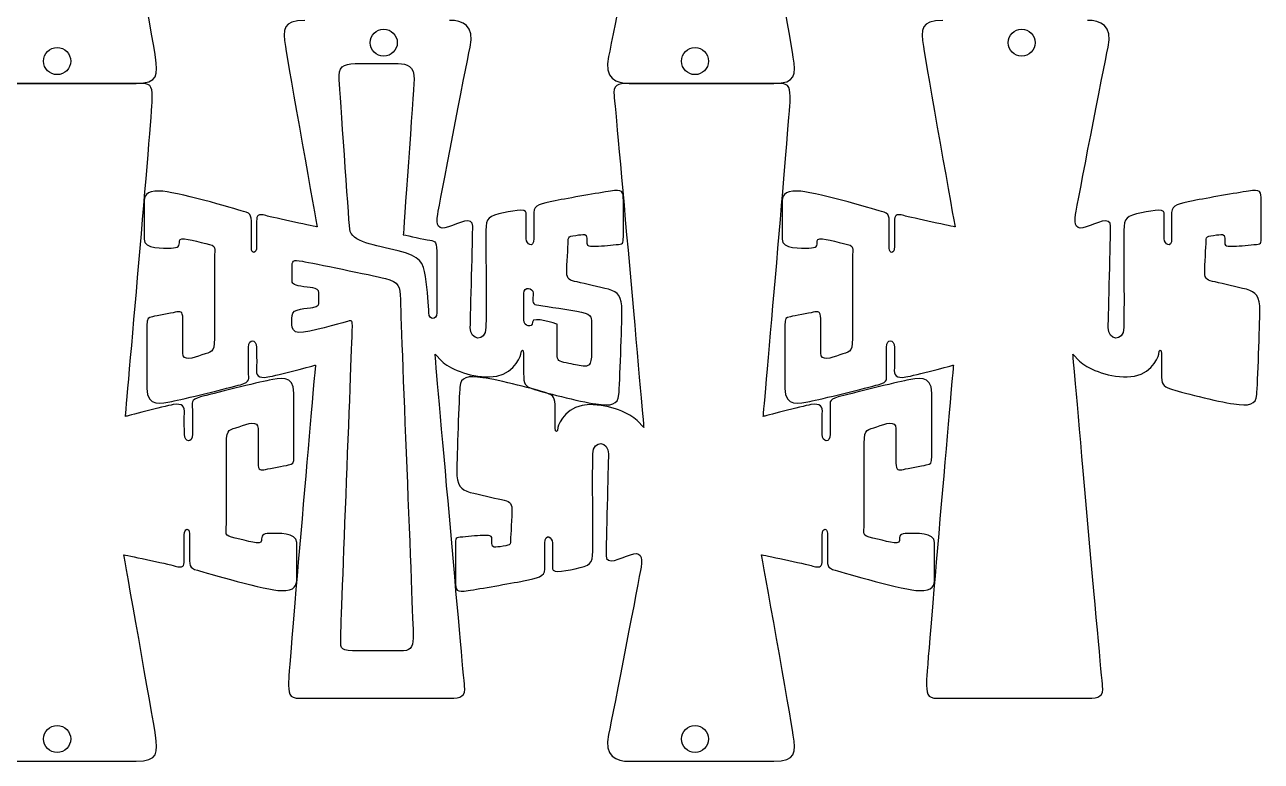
# Model space of a CAD drawing. Extents: x 0 to 3293, y 160 to 1701.
# Drawn here: x 1949 to 3293, y 160 to 960 of the extents above; entities that cross this region are included whole.
import ezdxf

# ---------------------------------------------------------------- set-up
doc = ezdxf.new("R2010")
doc.units = 0
doc.layers.add('H0110_Printing_Least_9', color=7, linetype='CONTINUOUS')

msp = doc.modelspace()

# ---------------------------------------------------------------- linework, layer by layer
at = {"layer": 'H0110_Printing_Least_9', "color": 1}
for points in [[(2339.266242, 955.211376)], [(3032.291424, 955.211376)], [(1984.49225, 905.750877)], [(2677.429833, 905.750877)], [(2585.705235, 779.374381)], [(3278.729418, 779.374381)], [(2548.926236, 648.909384)], [(2430.990839, 345.579991)], [(2360.684241, 280.327393)], [(1984.49225, 169.742996)], [(2677.429833, 169.742996)]]:
    msp.add_lwpolyline(points, close=True, dxfattribs=at)
for points in [[(2308.105242, 917.679377), (2355.052241, 917.679377)], [(2075.668248, 896.304978), (1912.476252, 896.304978)], [(1913.025252, 896.304878), (2070.242248, 896.304878)], [(2768.605831, 896.304978), (2605.413835, 896.304978)], [(2605.962835, 896.304878), (2763.179831, 896.304878)], [(2078.953248, 765.930381), (2078.953248, 727.143382)], [(2599.579235, 729.788382), (2599.579235, 769.015381)], [(2771.978431, 765.929381), (2771.978431, 727.143382)], [(3292.604418, 729.788382), (3292.604418, 769.015381)], [(2494.089238, 727.584382), (2494.089238, 755.572381)], [(2502.237237, 756.233381), (2502.237237, 727.804382)], [(3187.11442, 727.584382), (3187.11442, 755.572381)], [(3195.26242, 756.233381), (3195.26242, 727.804382)], [(2201.181245, 746.536381), (2201.181245, 718.769382)], [(2894.206428, 746.536381), (2894.206428, 718.769382)], [(2195.455245, 717.226382), (2195.455245, 738.823382)], [(2888.480428, 717.226382), (2888.480428, 738.823382)], [(2396.81324, 713.926382), (2396.81324, 647.009384)], [(2155.373246, 707.089382), (2155.373246, 619.158385)], [(2848.398429, 707.089382), (2848.398429, 619.158385)], [(2239.722244, 683.288383), (2239.722244, 696.511383)], [(2268.792243, 659.046384), (2268.792243, 669.184383)], [(2491.336238, 639.653384), (2491.336238, 668.412383)], [(2082.036248, 633.262384), (2082.036248, 564.945386)], [(2121.017247, 603.511385), (2121.017247, 641.069384)], [(2527.563237, 601.969385), (2527.563237, 634.805384)], [(2565.003236, 636.348384), (2565.003236, 603.732385)], [(2775.061431, 633.262384), (2775.061431, 564.945386)], [(2814.04243, 603.511385), (2814.04243, 641.069384)], [(2192.372245, 582.575385), (2192.372245, 609.682385)], [(2885.397428, 582.575385), (2885.397428, 609.682385)], [(2394.98524, 602.189385), (2402.25224, 594.696385)], [(2491.225238, 602.630385), (2491.225238, 581.694385)], [(3088.010423, 602.189385), (3095.277423, 594.696385)], [(3184.25042, 602.630385), (3184.25042, 581.694385)], [(2241.722244, 491.691988), (2241.722244, 560.008986)], [(2934.659827, 491.691988), (2934.659827, 560.008986)], [(2131.386247, 542.378986), (2131.386247, 515.271987)], [(2525.470837, 522.323987), (2525.470837, 543.259986)], [(2824.323829, 542.378986), (2824.323829, 515.271987)], [(2621.710834, 522.764987), (2614.443835, 530.257987)], [(2202.741245, 521.442987), (2202.741245, 483.884988)], [(2895.678828, 521.442987), (2895.678828, 483.884988)], [(2168.385246, 417.86499), (2168.385246, 505.795987)], [(2861.322828, 417.86499), (2861.322828, 505.795987)], [(2122.577247, 378.417991), (2122.577247, 406.18499)], [(2128.303247, 407.72799), (2128.303247, 386.13099)], [(2815.51483, 378.417991), (2815.51483, 406.18499)], [(2821.240829, 407.72799), (2821.240829, 386.13099)], [(2244.805244, 359.024991), (2244.805244, 397.81099)], [(2417.11684, 395.16599), (2417.11684, 355.938991)], [(2514.458837, 368.720991), (2514.458837, 397.14999)], [(2522.606837, 397.36999), (2522.606837, 369.381991)], [(2937.742827, 359.024991), (2937.742827, 397.81099)], [(2360.684241, 280.327393), (2305.185242, 280.327393)], [(2248.090244, 228.649394), (2411.28124, 228.649394)], [(2941.115426, 228.649394), (3104.307422, 228.649394)], [(1913.025252, 160.296996), (2070.242248, 160.296996)], [(2605.962835, 160.296996), (2763.179831, 160.296996)]]:
    msp.add_lwpolyline(points, dxfattribs=at)
for points in [[(2091.259248, 924.710877), (2088.529248, 943.555876), (2056.868249, 1120.542872), (2056.868249, 1120.542872)], [(2784.19683, 924.710877), (2781.46683, 943.555876), (2749.805831, 1120.542872), (2749.805831, 1120.542872)], [(2618.791835, 1107.159872), (2616.880835, 1095.687873), (2588.766835, 949.564876), (2583.581835, 925.529877)], [(2253.516244, 964.657376), (2229.224244, 964.657376), (2229.770244, 955.097376), (2232.499244, 936.251377)], [(2324.524242, 940.470376), (2324.524242, 948.611376), (2331.124242, 955.211376), (2339.266242, 955.211376)], [(2339.266242, 955.211376), (2347.408241, 955.211376), (2354.008241, 948.611376), (2354.008241, 940.470376)], [(2433.114239, 935.432377), (2438.300239, 959.467376), (2424.926239, 964.657376), (2410.73324, 964.657376)], [(2946.541426, 964.657376), (2922.249427, 964.657376), (2922.794427, 955.097376), (2925.524427, 936.251377)], [(3017.549425, 940.470376), (3017.549425, 948.611376), (3024.149424, 955.211376), (3032.291424, 955.211376)], [(3032.291424, 955.211376), (3040.433424, 955.211376), (3047.033424, 948.611376), (3047.033424, 940.470376)], [(3126.139422, 935.432377), (3131.325422, 959.467376), (3117.951422, 964.657376), (3103.758422, 964.657376)], [(2339.266242, 925.729377), (2331.124242, 925.729377), (2324.524242, 932.329377), (2324.524242, 940.470376)], [(2354.008241, 940.470376), (2354.008241, 932.329377), (2347.408241, 925.729377), (2339.266242, 925.729377)], [(3032.291424, 925.729377), (3024.149424, 925.729377), (3017.549425, 932.329377), (3017.549425, 940.470376)], [(3047.033424, 940.470376), (3047.033424, 932.329377), (3040.433424, 925.729377), (3032.291424, 925.729377)], [(1969.750251, 920.491877), (1969.750251, 928.632877), (1976.350251, 935.232877), (1984.49225, 935.232877)], [(1984.49225, 935.232877), (1992.63425, 935.232877), (1999.23425, 928.632877), (1999.23425, 920.491877)], [(2232.499244, 936.251377), (2235.228244, 917.406377), (2266.890243, 740.419381), (2266.890243, 740.419381)], [(2397.90424, 753.802381), (2399.81524, 765.274381), (2427.928239, 911.397377), (2433.114239, 935.432377)], [(2662.687833, 920.491877), (2662.687833, 928.632877), (2669.287833, 935.232877), (2677.429833, 935.232877)], [(2677.429833, 935.232877), (2685.571833, 935.232877), (2692.171833, 928.632877), (2692.171833, 920.491877)], [(2925.524427, 936.251377), (2928.253427, 917.406377), (2959.915426, 740.419381), (2959.915426, 740.419381)], [(3090.929423, 753.802381), (3092.840423, 765.274381), (3120.953422, 911.397377), (3126.139422, 935.432377)], [(1984.49225, 905.750877), (1976.350251, 905.750877), (1969.750251, 912.350877), (1969.750251, 920.491877)], [(1999.23425, 920.491877), (1999.23425, 912.350877), (1992.63425, 905.750877), (1984.49225, 905.750877)], [(2070.242248, 896.304878), (2094.534248, 896.304878), (2093.988248, 905.864877), (2091.259248, 924.710877)], [(2290.909243, 899.925378), (2289.818243, 914.128377), (2295.004243, 917.679377), (2308.105242, 917.679377)], [(2355.052241, 917.679377), (2364.059241, 917.679377), (2373.066241, 914.948377), (2372.247241, 900.472377)], [(2583.581835, 925.529877), (2578.395836, 901.494877), (2591.769835, 896.304878), (2605.962835, 896.304878)], [(2677.429833, 905.750877), (2669.287833, 905.750877), (2662.687833, 912.350877), (2662.687833, 920.491877)], [(2692.171833, 920.491877), (2692.171833, 912.350877), (2685.571833, 905.750877), (2677.429833, 905.750877)], [(2763.179831, 896.304878), (2787.47183, 896.304878), (2786.92583, 905.864877), (2784.19683, 924.710877)], [(2372.247241, 900.472377), (2371.428241, 885.996378), (2360.511241, 731.952382), (2360.511241, 731.952382)], [(2087.780248, 877.792978), (2087.780248, 890.574978), (2088.221248, 896.304978), (2075.668248, 896.304978)], [(2302.373242, 737.961382), (2301.009242, 751.890381), (2292.001243, 885.723378), (2290.909243, 899.925378)], [(2605.413835, 896.304978), (2593.301835, 896.304978), (2588.235835, 894.100978), (2589.557835, 882.861978)], [(2780.71783, 877.792978), (2780.71783, 890.574978), (2781.15883, 896.304978), (2768.605831, 896.304978)], [(2058.710249, 534.664987), (2058.710249, 534.664987), (2087.780248, 865.010978), (2087.780248, 877.792978)], [(2589.557835, 882.861978), (2590.878835, 871.622978), (2621.710834, 522.764987), (2621.710834, 522.764987)], [(2751.647831, 534.664987), (2751.647831, 534.664987), (2780.71783, 865.010978), (2780.71783, 877.792978)], [(2095.911248, 779.374381), (2080.495248, 779.374381), (2078.953248, 774.304381), (2078.953248, 765.930381)], [(2186.866245, 757.335381), (2177.396246, 760.200381), (2111.327247, 779.374381), (2095.911248, 779.374381)], [(2585.705235, 779.374381), (2572.711236, 777.171381), (2540.998236, 771.880381), (2525.582237, 768.794381)], [(2599.579235, 769.015381), (2599.579235, 778.932381), (2598.698235, 781.57638), (2585.705235, 779.374381)], [(2788.93643, 779.374381), (2773.520431, 779.374381), (2771.978431, 774.304381), (2771.978431, 765.929381)], [(2879.891428, 757.335381), (2870.421428, 760.200381), (2804.35243, 779.374381), (2788.93643, 779.374381)], [(3278.729418, 779.374381), (3265.736418, 777.171381), (3234.023419, 771.880381), (3218.60642, 768.794381)], [(3292.604418, 769.015381), (3292.604418, 778.932381), (3291.723418, 781.57638), (3278.729418, 779.374381)], [(2525.582237, 768.794381), (2510.165237, 765.709381), (2502.237237, 763.946381), (2502.237237, 756.233381)], [(3218.60642, 768.794381), (3203.19042, 765.709381), (3195.26242, 763.946381), (3195.26242, 756.233381)], [(2195.455245, 738.823382), (2195.455245, 752.707381), (2196.336245, 754.470381), (2186.866245, 757.335381)], [(2211.092245, 752.707381), (2202.502245, 755.131381), (2201.181245, 753.148381), (2201.181245, 746.536381)], [(2266.890243, 740.419381), (2266.890243, 740.419381), (2219.681245, 750.283381), (2211.092245, 752.707381)], [(2409.52024, 740.419381), (2398.50824, 736.285382), (2395.99424, 742.331381), (2397.90424, 753.802381)], [(2464.137238, 754.470381), (2450.483239, 751.605381), (2450.262239, 747.418381), (2450.262239, 730.889382)], [(2494.089238, 755.572381), (2494.089238, 761.522381), (2477.791238, 757.335381), (2464.137238, 754.470381)], [(2888.480428, 738.823382), (2888.480428, 752.707381), (2889.361428, 754.470381), (2879.891428, 757.335381)], [(2904.116427, 752.707381), (2895.528428, 755.131381), (2894.206428, 753.148381), (2894.206428, 746.536381)], [(2959.915426, 740.419381), (2959.915426, 740.419381), (2912.706427, 750.283381), (2904.116427, 752.707381)], [(3102.545422, 740.419381), (3091.533423, 736.285382), (3089.019423, 742.331381), (3090.929423, 753.802381)], [(3157.162421, 754.470381), (3143.508421, 751.605381), (3143.287421, 747.418381), (3143.287421, 730.889382)], [(3187.11442, 755.572381), (3187.11442, 761.522381), (3170.816421, 757.335381), (3157.162421, 754.470381)], [(2435.947239, 741.247381), (2435.947239, 752.266381), (2420.531239, 744.553381), (2409.52024, 740.419381)], [(2433.305239, 631.058384), (2433.525239, 644.942384), (2435.947239, 730.228382), (2435.947239, 741.247381)], [(3128.972422, 741.247381), (3128.972422, 752.266381), (3113.556422, 744.553381), (3102.545422, 740.419381)], [(3126.330422, 631.058384), (3126.550422, 644.942384), (3128.972422, 730.228382), (3128.972422, 741.247381)], [(2078.953248, 727.143382), (2078.953248, 715.904382), (2099.875248, 717.446382), (2108.244247, 717.446382)], [(2117.273247, 725.160382), (2117.273247, 730.449382), (2132.909247, 725.160382), (2145.903246, 722.515382)], [(2354.779241, 714.472382), (2329.941242, 720.481382), (2303.738242, 724.031382), (2302.373242, 737.961382)], [(2360.511241, 731.952382), (2360.511241, 731.952382), (2378.252241, 728.128382), (2386.44024, 726.489382)], [(2386.44024, 726.489382), (2394.62924, 724.851382), (2396.81324, 726.489382), (2396.81324, 713.926382)], [(2450.262239, 730.889382), (2450.262239, 714.361382), (2450.703239, 647.146384), (2450.262239, 631.058384)], [(2502.237237, 727.804382), (2502.237237, 716.345382), (2494.089238, 721.634382), (2494.089238, 727.584382)], [(2539.676237, 724.278382), (2539.676237, 728.686382), (2540.117236, 729.788382), (2542.539236, 730.228382)], [(2542.539236, 730.228382), (2544.962236, 730.669382), (2550.688236, 731.991382), (2553.331236, 731.991382)], [(2553.331236, 731.991382), (2555.973236, 731.991382), (2559.937236, 733.975382), (2559.937236, 728.245382)], [(2559.937236, 728.245382), (2559.937236, 722.515382), (2558.396236, 719.430382), (2566.324236, 719.430382)], [(2591.651235, 721.193382), (2599.579235, 722.074382), (2599.579235, 721.854382), (2599.579235, 729.788382)], [(2771.978431, 727.143382), (2771.978431, 715.904382), (2792.90043, 717.446382), (2801.26943, 717.446382)], [(2810.29843, 725.160382), (2810.29843, 730.449382), (2825.935429, 725.160382), (2838.928429, 722.515382)], [(3143.287421, 730.889382), (3143.287421, 714.361382), (3143.728421, 647.146384), (3143.287421, 631.058384)], [(3195.26242, 727.804382), (3195.26242, 716.344382), (3187.11442, 721.634382), (3187.11442, 727.584382)], [(3232.701419, 724.278382), (3232.701419, 728.686382), (3233.142419, 729.788382), (3235.564419, 730.228382)], [(3235.564419, 730.228382), (3237.987419, 730.669382), (3243.713419, 731.991382), (3246.356419, 731.991382)], [(3246.356419, 731.991382), (3248.998419, 731.991382), (3252.963419, 733.975382), (3252.963419, 728.245382)], [(3252.963419, 728.245382), (3252.963419, 722.515382), (3251.421419, 719.430382), (3259.349419, 719.430382)], [(3284.676418, 721.193382), (3292.604418, 722.074382), (3292.604418, 721.854382), (3292.604418, 729.788382)], [(2108.244247, 717.446382), (2116.612247, 717.446382), (2117.273247, 719.871382), (2117.273247, 725.160382)], [(2145.903246, 722.515382), (2158.897246, 719.871382), (2155.373246, 717.446382), (2155.373246, 707.089382)], [(2201.181245, 718.769382), (2201.181245, 710.835382), (2195.455245, 711.276382), (2195.455245, 717.226382)], [(2384.53024, 686.510383), (2382.34624, 701.908382), (2379.617241, 708.463382), (2354.779241, 714.472382)], [(2538.134237, 691.001383), (2537.915237, 698.494383), (2539.676237, 719.871382), (2539.676237, 724.278382)], [(2566.324236, 719.430382), (2574.253236, 719.430382), (2583.722235, 720.311382), (2591.651235, 721.193382)], [(2801.26943, 717.446382), (2809.63743, 717.446382), (2810.29843, 719.871382), (2810.29843, 725.160382)], [(2838.928429, 722.515382), (2851.922429, 719.871382), (2848.398429, 717.446382), (2848.398429, 707.089382)], [(2894.206428, 718.769382), (2894.206428, 710.835382), (2888.480428, 711.276382), (2888.480428, 717.226382)], [(3231.160419, 691.001383), (3230.939419, 698.494383), (3232.701419, 719.871382), (3232.701419, 724.278382)], [(3259.349419, 719.430382), (3267.278418, 719.430382), (3276.748418, 720.311382), (3284.676418, 721.193382)], [(2239.722244, 696.511383), (2239.722244, 703.783382), (2239.942244, 705.105382), (2250.953244, 703.122382)], [(2250.953244, 703.122382), (2261.965243, 701.138382), (2326.272242, 688.136383), (2341.028241, 684.390383)], [(2388.35124, 647.009384), (2388.35124, 654.930384), (2386.71424, 671.113383), (2384.53024, 686.510383)], [(2549.587236, 680.643383), (2540.998236, 682.406383), (2538.355237, 683.508383), (2538.134237, 691.001383)], [(3242.612419, 680.643383), (3234.023419, 682.406383), (3231.380419, 683.508383), (3231.160419, 691.001383)], [(2249.191244, 676.015383), (2240.382244, 677.558383), (2239.722244, 678.880383), (2239.722244, 683.288383)], [(2268.792243, 669.184383), (2268.792243, 675.354383), (2258.001244, 674.473383), (2249.191244, 676.015383)], [(2341.028241, 684.390383), (2355.783241, 680.643383), (2357.325241, 676.015383), (2357.325241, 661.691383)], [(2491.336238, 668.412383), (2491.336238, 676.015383), (2501.576237, 674.693383), (2501.576237, 668.412383)], [(2583.502235, 672.710383), (2572.931236, 675.354383), (2558.176236, 678.880383), (2549.587236, 680.643383)], [(2598.038235, 649.570384), (2598.038235, 664.776383), (2594.073235, 670.065383), (2583.502235, 672.710383)], [(3276.527418, 672.710383), (3265.956418, 675.354383), (3251.201419, 678.880383), (3242.612419, 680.643383)], [(3291.062418, 649.570384), (3291.062418, 664.776383), (3287.098418, 670.065383), (3276.527418, 672.710383)], [(2262.405243, 652.876384), (2268.572243, 653.978384), (2268.792243, 656.181384), (2268.792243, 659.046384)], [(2357.325241, 661.691383), (2357.325241, 647.366384), (2371.255241, 309.252392), (2371.255241, 297.847393)], [(2501.576237, 668.412383), (2501.576237, 662.132383), (2499.814238, 656.402384), (2505.100237, 655.741384)], [(2112.868247, 647.807384), (2107.803247, 646.705384), (2092.827248, 644.061384), (2087.982248, 642.959384)], [(2121.017247, 641.069384), (2121.017247, 649.096384), (2117.934247, 648.909384), (2112.868247, 647.807384)], [(2239.722244, 644.281384), (2239.722244, 652.215384), (2256.239244, 651.774384), (2262.405243, 652.876384)], [(2396.81324, 647.009384), (2396.81324, 639.089384), (2388.35124, 639.089384), (2388.35124, 647.009384)], [(2505.100237, 655.741384), (2510.385237, 655.080384), (2533.069237, 651.554384), (2548.926236, 648.909384)], [(2548.926236, 648.909384), (2564.783236, 646.264384), (2565.003236, 643.179384), (2565.003236, 636.348384)], [(2594.734235, 558.334386), (2595.615235, 569.353386), (2598.038235, 634.364384), (2598.038235, 649.570384)], [(2805.89443, 647.807384), (2800.82843, 646.705384), (2785.85343, 644.061384), (2781.00743, 642.959384)], [(2814.04243, 641.069384), (2814.04243, 649.096384), (2810.95943, 648.909384), (2805.89443, 647.807384)], [(3287.759418, 558.334386), (3288.640418, 569.353386), (3291.062418, 634.364384), (3291.062418, 649.570384)], [(2087.982248, 642.959384), (2083.137248, 641.857384), (2082.036248, 641.857384), (2082.036248, 633.262384)], [(2252.275244, 625.990384), (2236.198244, 623.345384), (2239.722244, 636.348384), (2239.722244, 644.281384)], [(2299.900243, 637.835384), (2299.900243, 637.835384), (2268.352243, 628.634384), (2252.275244, 625.990384)], [(2305.185242, 630.893384), (2305.185242, 638.331384), (2305.185242, 639.818384), (2299.900243, 637.835384)], [(2500.916237, 637.174384), (2500.916237, 630.232384), (2491.336238, 631.885384), (2491.336238, 639.653384)], [(2527.563237, 634.805384), (2527.563237, 634.805384), (2500.916237, 644.116384), (2500.916237, 637.174384)], [(2781.00743, 642.959384), (2776.162431, 641.857384), (2775.061431, 641.857384), (2775.061431, 633.262384)], [(2155.373246, 619.158385), (2155.373246, 602.850385), (2151.629246, 605.054385), (2141.719246, 601.528385)], [(2192.372245, 609.682385), (2192.372245, 619.819385), (2200.961245, 618.497385), (2200.961245, 609.682385)], [(2292.632243, 295.534393), (2292.632243, 306.277392), (2305.185242, 623.455384), (2305.185242, 630.893384)], [(2450.262239, 631.058384), (2449.822239, 614.971385), (2433.084239, 617.175385), (2433.305239, 631.058384)], [(2848.398429, 619.158385), (2848.398429, 602.850385), (2844.654429, 605.054385), (2834.744429, 601.528385)], [(2885.397428, 609.682385), (2885.397428, 619.819385), (2893.986428, 618.497385), (2893.986428, 609.682385)], [(3143.287421, 631.058384), (3142.847421, 614.971385), (3126.109422, 617.175385), (3126.330422, 631.058384)], [(2200.961245, 609.682385), (2200.961245, 600.867385), (2201.622245, 595.578385), (2200.961245, 587.424385)], [(2488.142238, 602.409385), (2488.582238, 607.919385), (2491.225238, 608.360385), (2491.225238, 602.630385)], [(2893.986428, 609.682385), (2893.986428, 600.867385), (2894.646428, 595.578385), (2893.986428, 587.424385)], [(3181.16742, 602.409385), (3181.60842, 607.919385), (3184.25042, 608.359385), (3184.25042, 602.630385)], [(2141.719246, 601.528385), (2131.808247, 598.002385), (2121.017247, 594.035385), (2121.017247, 603.511385)], [(2427.138239, 242.092394), (2425.817239, 253.331394), (2394.98524, 602.189385), (2394.98524, 602.189385)], [(2402.25224, 594.696385), (2409.52024, 587.203385), (2431.102239, 577.491386), (2454.006239, 577.491386)], [(2454.006239, 577.491386), (2476.911238, 577.491386), (2487.702238, 596.900385), (2488.142238, 602.409385)], [(2537.474237, 592.713385), (2529.766237, 594.255385), (2527.563237, 595.357385), (2527.563237, 601.969385)], [(2555.753236, 589.407385), (2550.468236, 590.068385), (2545.182236, 591.170385), (2537.474237, 592.713385)], [(2565.003236, 603.732385), (2565.003236, 589.187385), (2561.039236, 588.746385), (2555.753236, 589.407385)], [(2834.744429, 601.528385), (2824.833429, 598.002385), (2814.04243, 594.035385), (2814.04243, 603.511385)], [(3120.163422, 242.092394), (3118.842422, 253.331394), (3088.010423, 602.189385), (3088.010423, 602.189385)], [(3095.277423, 594.696385), (3102.545422, 587.203385), (3124.127422, 577.491386), (3147.031421, 577.491386)], [(3147.031421, 577.491386), (3169.936421, 577.491386), (3180.72742, 596.900385), (3181.16742, 602.409385)], [(2183.563245, 569.132386), (2195.015245, 572.218386), (2192.372245, 575.523386), (2192.372245, 582.575385)], [(2200.961245, 587.424385), (2200.300245, 579.270386), (2202.943245, 575.744386), (2213.294245, 577.491386)], [(2213.294245, 577.491386), (2223.645244, 579.238386), (2265.048243, 590.289385), (2265.048243, 590.289385)], [(2241.722244, 560.008986), (2241.722244, 580.723985), (2225.425244, 575.875986), (2214.633245, 573.892986)], [(2265.048243, 590.289385), (2265.048243, 590.289385), (2235.978244, 259.943394), (2235.978244, 247.161394)], [(2447.067839, 576.757986), (2430.109839, 579.181986), (2422.842839, 577.638986), (2421.961839, 566.619986)], [(2491.225238, 581.694385), (2491.225238, 568.912386), (2492.547238, 567.810386), (2501.136237, 564.725386)], [(2876.588428, 569.132386), (2888.040428, 572.218386), (2885.397428, 575.523386), (2885.397428, 582.575385)], [(2893.986428, 587.424385), (2893.325428, 579.270386), (2895.968428, 575.744386), (2906.319427, 577.491386)], [(2906.319427, 577.491386), (2916.670427, 579.238386), (2958.073426, 590.289385), (2958.073426, 590.289385)], [(2934.659827, 560.008986), (2934.659827, 580.723985), (2918.362827, 575.875986), (2907.570827, 573.892986)], [(2958.073426, 590.289385), (2958.073426, 590.289385), (2929.003427, 259.943394), (2929.003427, 247.161394)], [(3184.25042, 581.694385), (3184.25042, 568.912386), (3185.57242, 567.810386), (3194.16142, 564.725386)], [(2082.036248, 564.945386), (2082.036248, 544.230386), (2098.333248, 549.078386), (2109.124247, 551.061386)], [(2109.124247, 551.061386), (2119.916247, 553.045386), (2172.111246, 566.047386), (2183.563245, 569.132386)], [(2214.633245, 573.892986), (2203.842245, 571.908986), (2151.647246, 558.906986), (2140.195246, 555.821986)], [(2421.961839, 566.619986), (2421.080839, 555.600986), (2418.65784, 490.589988), (2418.65784, 475.383988)], [(2515.559837, 560.228986), (2506.970837, 563.314986), (2464.025838, 574.332986), (2447.067839, 576.757986)], [(2501.136237, 564.725386), (2509.725237, 561.639386), (2552.670236, 550.621386), (2569.628236, 548.196386)], [(2775.061431, 564.945386), (2775.061431, 544.230386), (2791.35843, 549.078386), (2802.14943, 551.061386)], [(2802.14943, 551.061386), (2812.94143, 553.045386), (2865.135428, 566.047386), (2876.588428, 569.132386)], [(2907.570827, 573.892986), (2896.779828, 571.908986), (2844.584829, 558.906986), (2833.132829, 555.821986)], [(3194.16142, 564.725386), (3202.75042, 561.639386), (3245.695419, 550.621386), (3262.653418, 548.196386)], [(2140.195246, 555.821986), (2128.743247, 552.735986), (2131.386247, 549.430986), (2131.386247, 542.378986)], [(2525.470837, 543.259986), (2525.470837, 556.041986), (2524.148837, 557.143986), (2515.559837, 560.228986)], [(2569.628236, 548.196386), (2586.586235, 545.772386), (2593.853235, 547.315386), (2594.734235, 558.334386)], [(2833.132829, 555.821986), (2821.680829, 552.735986), (2824.323829, 549.430986), (2824.323829, 542.378986)], [(3262.653418, 548.196386), (3279.611418, 545.772386), (3286.878418, 547.315386), (3287.759418, 558.334386)], [(2110.464247, 547.462986), (2100.113247, 545.716986), (2058.710249, 534.664987), (2058.710249, 534.664987)], [(2122.797247, 537.529987), (2123.458247, 545.683986), (2120.815247, 549.209986), (2110.464247, 547.462986)], [(2122.797247, 515.271987), (2122.797247, 524.086987), (2122.136247, 529.375987), (2122.797247, 537.529987)], [(2562.689836, 547.462986), (2539.784837, 547.462986), (2528.993837, 528.053987), (2528.553837, 522.544987)], [(2614.443835, 530.257987), (2607.175835, 537.750987), (2585.593835, 547.462986), (2562.689836, 547.462986)], [(2803.40183, 547.462986), (2793.05083, 545.716986), (2751.647831, 534.664987), (2751.647831, 534.664987)], [(2815.73483, 537.529987), (2816.39583, 545.683986), (2813.75283, 549.209986), (2803.40183, 547.462986)], [(2815.73483, 515.271987), (2815.73483, 524.086987), (2815.07383, 529.375987), (2815.73483, 537.529987)], [(2182.039245, 523.425987), (2191.950245, 526.951987), (2202.741245, 530.918987), (2202.741245, 521.442987)], [(2874.976828, 523.425987), (2884.887828, 526.951987), (2895.678828, 530.918987), (2895.678828, 521.442987)], [(2131.386247, 515.271987), (2131.386247, 505.134987), (2122.797247, 506.456987), (2122.797247, 515.271987)], [(2168.385246, 505.795987), (2168.385246, 522.103987), (2172.129246, 519.899987), (2182.039245, 523.425987)], [(2528.553837, 522.544987), (2528.112837, 517.034987), (2525.470837, 516.594987), (2525.470837, 522.323987)], [(2824.323829, 515.271987), (2824.323829, 505.134987), (2815.73483, 506.456987), (2815.73483, 515.271987)], [(2861.322828, 505.795987), (2861.322828, 522.103987), (2865.066828, 519.899987), (2874.976828, 523.425987)], [(2566.433836, 493.895988), (2566.873836, 509.982987), (2583.611835, 507.778987), (2583.390835, 493.895988)], [(2202.741245, 483.884988), (2202.741245, 475.857988), (2205.824245, 476.044988), (2210.890245, 477.146988)], [(2235.776244, 481.994988), (2240.621244, 483.096988), (2241.722244, 483.096988), (2241.722244, 491.691988)], [(2566.433836, 394.06499), (2566.433836, 410.59299), (2565.992836, 477.807988), (2566.433836, 493.895988)], [(2583.390835, 493.895988), (2583.170835, 480.011988), (2580.747835, 394.72599), (2580.747835, 383.70699)], [(2895.678828, 483.884988), (2895.678828, 475.857988), (2898.761828, 476.044988), (2903.826827, 477.146988)], [(2928.713827, 481.994988), (2933.558827, 483.096988), (2934.659827, 483.096988), (2934.659827, 491.691988)], [(2210.890245, 477.146988), (2215.955245, 478.248988), (2230.931244, 480.892988), (2235.776244, 481.994988)], [(2418.65784, 475.383988), (2418.65784, 460.177988), (2422.622839, 454.888989), (2433.193839, 452.243989)], [(2903.826827, 477.146988), (2908.892827, 478.248988), (2923.867827, 480.892988), (2928.713827, 481.994988)], [(2433.193839, 452.243989), (2443.764839, 449.599989), (2458.519839, 446.073989), (2467.108838, 444.310989)], [(2467.108838, 444.310989), (2475.697838, 442.547989), (2478.340838, 441.445989), (2478.560838, 433.952989)], [(2478.560838, 433.952989), (2478.781838, 426.459989), (2477.019838, 405.08299), (2477.019838, 400.67599)], [(2177.855246, 402.43899), (2164.861246, 405.08299), (2168.385246, 407.50799), (2168.385246, 417.86499)], [(2870.792828, 402.43899), (2857.798829, 405.08299), (2861.322828, 407.50799), (2861.322828, 417.86499)], [(2122.577247, 406.18499), (2122.577247, 414.11899), (2128.303247, 413.67799), (2128.303247, 407.72799)], [(2215.514245, 407.50799), (2207.146245, 407.50799), (2206.485245, 405.08299), (2206.485245, 399.79399)], [(2244.805244, 397.81099), (2244.805244, 409.04999), (2223.883244, 407.50799), (2215.514245, 407.50799)], [(2425.044839, 403.76099), (2417.11684, 402.87999), (2417.11684, 403.09999), (2417.11684, 395.16599)], [(2450.371839, 405.52399), (2442.442839, 405.52399), (2432.972839, 404.64299), (2425.044839, 403.76099)], [(2456.757839, 396.70899), (2456.757839, 402.43899), (2458.299839, 405.52399), (2450.371839, 405.52399)], [(2514.458837, 397.14999), (2514.458837, 408.60999), (2522.606837, 403.31999), (2522.606837, 397.36999)], [(2815.51483, 406.18499), (2815.51483, 414.11899), (2821.240829, 413.67799), (2821.240829, 407.72799)], [(2908.451827, 407.50799), (2900.083827, 407.50799), (2899.422828, 405.08299), (2899.422828, 399.79399)], [(2937.742827, 397.81099), (2937.742827, 409.04999), (2916.820827, 407.50799), (2908.451827, 407.50799)], [(2206.485245, 399.79399), (2206.485245, 394.50499), (2190.849245, 399.79399), (2177.855246, 402.43899)], [(2463.364838, 392.96299), (2460.721838, 392.96299), (2456.757839, 390.97899), (2456.757839, 396.70899)], [(2474.156838, 394.72599), (2471.733838, 394.28499), (2466.007838, 392.96299), (2463.364838, 392.96299)], [(2477.019838, 400.67599), (2477.019838, 396.26799), (2476.578838, 395.16599), (2474.156838, 394.72599)], [(2552.558836, 370.483991), (2566.212836, 373.348991), (2566.433836, 377.535991), (2566.433836, 394.06499)], [(2899.422828, 399.79399), (2899.422828, 394.50499), (2883.785828, 399.79399), (2870.792828, 402.43899)], [(2091.259248, 188.702995), (2088.529248, 207.547995), (2056.868249, 384.53499), (2056.868249, 384.53499)], [(2056.868249, 384.53499), (2056.868249, 384.53499), (2104.078247, 374.670991), (2112.667247, 372.246991)], [(2112.667247, 372.246991), (2121.256247, 369.822991), (2122.577247, 371.805991), (2122.577247, 378.417991)], [(2128.303247, 386.13099), (2128.303247, 372.246991), (2127.422247, 370.483991), (2136.892247, 367.618991)], [(2580.747835, 383.70699), (2580.747835, 372.687991), (2596.164835, 380.40099), (2607.175835, 384.53499)], [(2607.175835, 384.53499), (2618.187835, 388.66899), (2620.701834, 382.62299), (2618.791835, 371.151991)], [(2784.19683, 188.702995), (2781.46683, 207.547995), (2749.805831, 384.53499), (2749.805831, 384.53499)], [(2749.805831, 384.53499), (2749.805831, 384.53499), (2797.01483, 374.670991), (2805.60483, 372.246991)], [(2805.60483, 372.246991), (2814.19283, 369.822991), (2815.51483, 371.805991), (2815.51483, 378.417991)], [(2821.240829, 386.13099), (2821.240829, 372.246991), (2820.359829, 370.483991), (2829.829829, 367.618991)], [(2136.892247, 367.618991), (2146.362246, 364.753991), (2212.431245, 345.579991), (2227.847244, 345.579991)], [(2491.113838, 356.159991), (2506.530837, 359.244991), (2514.458837, 361.007991), (2514.458837, 368.720991)], [(2522.606837, 369.381991), (2522.606837, 363.431991), (2538.904837, 367.618991), (2552.558836, 370.483991)], [(2618.791835, 371.151991), (2616.880835, 359.680991), (2588.766835, 213.556995), (2583.581835, 189.521995)], [(2829.829829, 367.618991), (2839.299829, 364.753991), (2905.368827, 345.579991), (2920.784827, 345.579991)], [(2227.847244, 345.579991), (2243.264244, 345.579991), (2244.805244, 350.649991), (2244.805244, 359.024991)], [(2417.11684, 355.938991), (2417.11684, 346.021991), (2417.99784, 343.377991), (2430.990839, 345.579991)], [(2430.990839, 345.579991), (2443.984839, 347.782991), (2475.697838, 353.073991), (2491.113838, 356.159991)], [(2920.784827, 345.579991), (2936.200827, 345.579991), (2937.742827, 350.649991), (2937.742827, 359.024991)], [(2371.255241, 297.847393), (2371.255241, 286.443393), (2370.098241, 280.327393), (2360.684241, 280.327393)], [(2305.185242, 280.327393), (2290.815243, 280.327393), (2292.632243, 284.790393), (2292.632243, 295.534393)], [(2235.978244, 247.161394), (2235.978244, 234.379394), (2235.537244, 228.649394), (2248.090244, 228.649394)], [(2411.28124, 228.649394), (2423.395239, 228.649394), (2428.459239, 230.853394), (2427.138239, 242.092394)], [(2929.003427, 247.161394), (2929.003427, 234.379394), (2928.562427, 228.649394), (2941.115426, 228.649394)], [(3104.307422, 228.649394), (3116.419422, 228.649394), (3121.485422, 230.853394), (3120.163422, 242.092394)], [(1969.750251, 184.483995), (1969.750251, 192.624995), (1976.350251, 199.224995), (1984.49225, 199.224995)], [(1984.49225, 199.224995), (1992.63425, 199.224995), (1999.23425, 192.624995), (1999.23425, 184.483995)], [(2070.242248, 160.296996), (2094.534248, 160.296996), (2093.988248, 169.856996), (2091.259248, 188.702995)], [(2583.581835, 189.521995), (2578.395836, 165.486996), (2591.769835, 160.296996), (2605.962835, 160.296996)], [(2662.687833, 184.483995), (2662.687833, 192.624995), (2669.287833, 199.224995), (2677.429833, 199.224995)], [(2677.429833, 199.224995), (2685.571833, 199.224995), (2692.171833, 192.624995), (2692.171833, 184.483995)], [(2763.179831, 160.296996), (2787.47183, 160.296996), (2786.92583, 169.856996), (2784.19683, 188.702995)], [(1984.49225, 169.742996), (1976.350251, 169.742996), (1969.750251, 176.342996), (1969.750251, 184.483995)], [(1999.23425, 184.483995), (1999.23425, 176.342996), (1992.63425, 169.742996), (1984.49225, 169.742996)], [(2677.429833, 169.742996), (2669.287833, 169.742996), (2662.687833, 176.342996), (2662.687833, 184.483995)], [(2692.171833, 184.483995), (2692.171833, 176.342996), (2685.571833, 169.742996), (2677.429833, 169.742996)]]:
    msp.add_open_spline(points, degree=3, dxfattribs=at)

doc.saveas('drawing.dxf')
